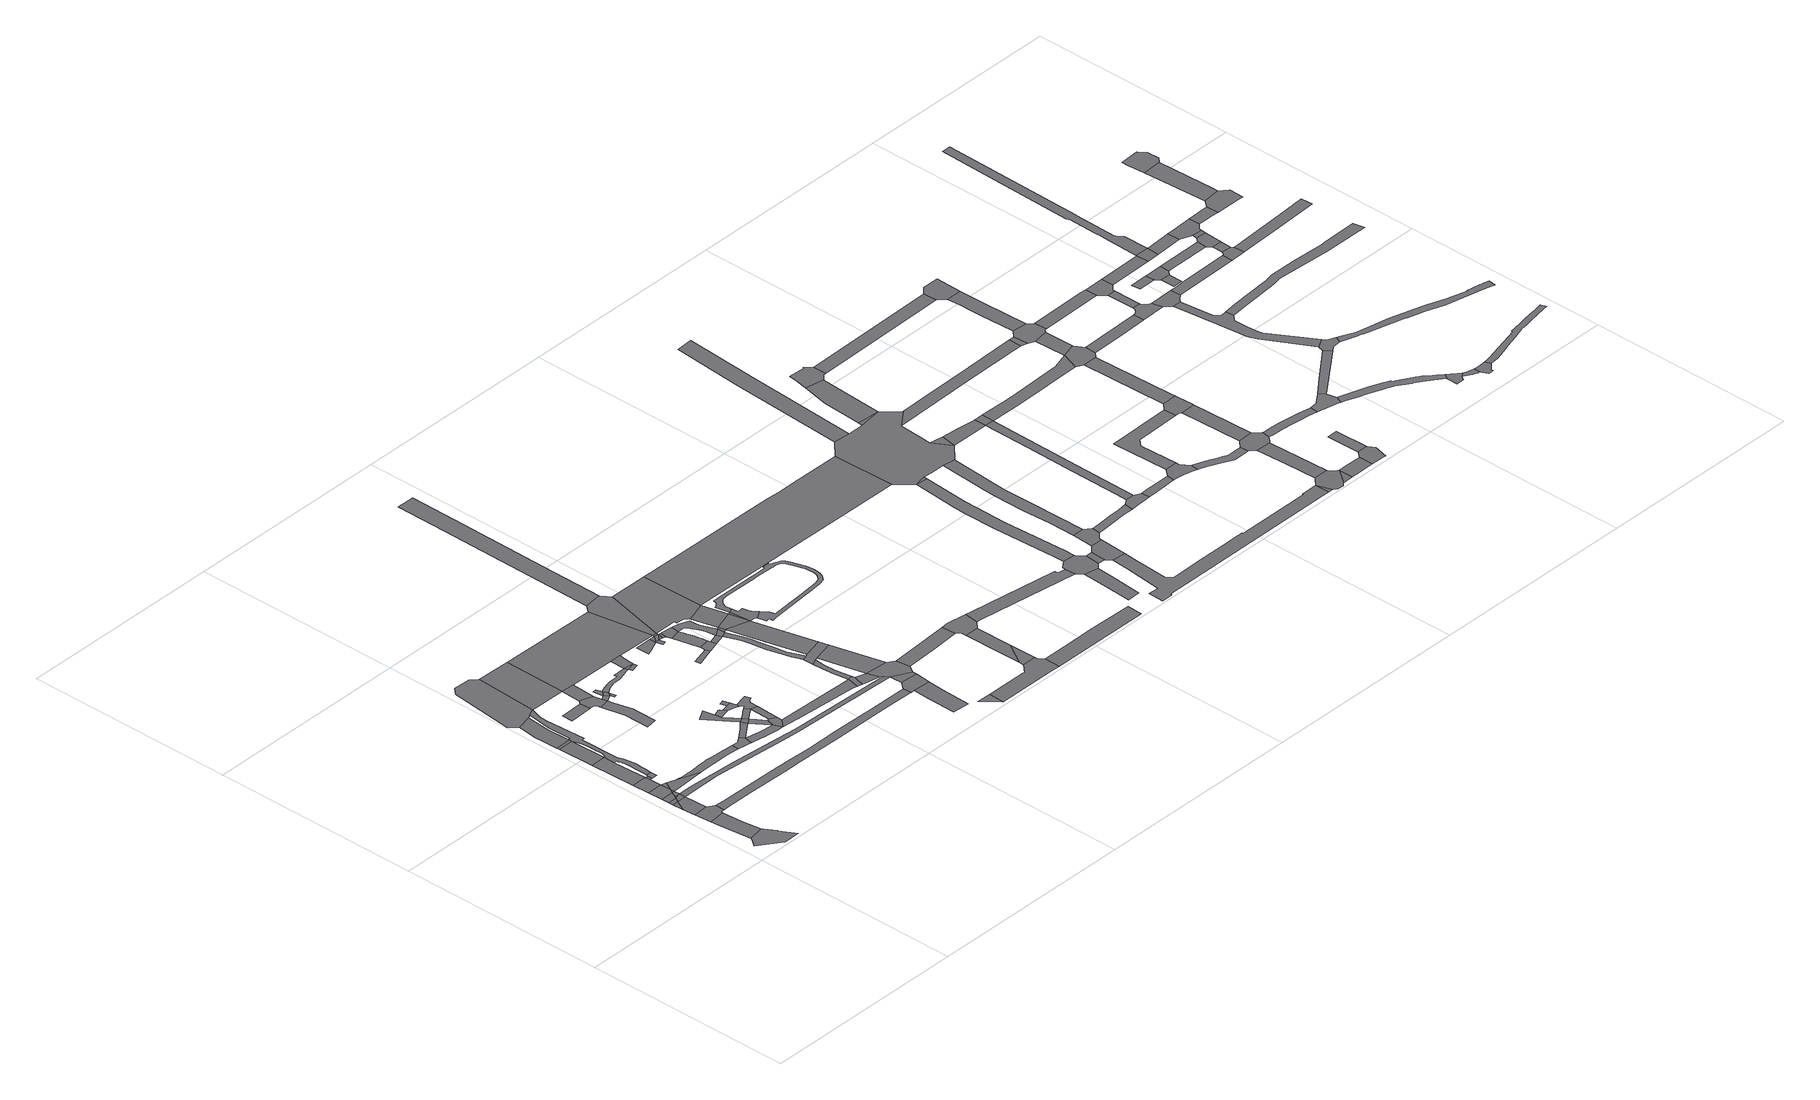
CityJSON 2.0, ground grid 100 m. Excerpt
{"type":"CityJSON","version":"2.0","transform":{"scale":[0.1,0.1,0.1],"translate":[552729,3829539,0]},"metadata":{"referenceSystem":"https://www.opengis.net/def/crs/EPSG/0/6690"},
"CityObjects":{
"road1":{"type":"Road","geometry":[{"type":"MultiSurface","lod":"1","boundaries":[[[0,1,2,3,4,5,6,7,8,9]]]}]},
"road2":{"type":"Road","attributes":{"RoadStructureAttribute.sectionType":"1"},"geometry":[{"type":"MultiSurface","lod":"1","boundaries":[[[10,11,12,13,14,3,2]]]}]},
"road3":{"type":"Road","geometry":[{"type":"MultiSurface","lod":"1","boundaries":[[[15,16,17]]]}]},
"road4":{"type":"Road","geometry":[{"type":"MultiSurface","lod":"1","boundaries":[[[18,19,12,11,20,21,22]]]}]},
"road5":{"type":"Road","attributes":{"RoadStructureAttribute.sectionType":"1"},"geometry":[{"type":"MultiSurface","lod":"1","boundaries":[[[23,15,17,19,18]]]}]},
"road6":{"type":"Road","attributes":{"RoadStructureAttribute.sectionType":"1"},"geometry":[{"type":"MultiSurface","lod":"1","boundaries":[[[24,25,24,26,16,15]]]}]},
"road7":{"type":"Road","geometry":[{"type":"MultiSurface","lod":"1","boundaries":[[[27,28,26,24,29,30]]]}]},
"road8":{"type":"Road","geometry":[{"type":"MultiSurface","lod":"1","boundaries":[[[29,24,25]]]}]},
"road9":{"type":"Road","attributes":{"RoadStructureAttribute.sectionType":"1"},"geometry":[{"type":"MultiSurface","lod":"1","boundaries":[[[31,29,25,24,15,23]]]}]},
"road10":{"type":"Road","geometry":[{"type":"MultiSurface","lod":"1","boundaries":[[[32,33,28,27,34]]]}]},
"road11":{"type":"Road","geometry":[{"type":"MultiSurface","lod":"1","boundaries":[[[31,30,29]]]}]},
"road12":{"type":"Road","geometry":[{"type":"MultiSurface","lod":"1","boundaries":[[[35,27,30,31]]]}]},
"road13":{"type":"Road","attributes":{"RoadStructureAttribute.sectionType":"1"},"geometry":[{"type":"MultiSurface","lod":"1","boundaries":[[[36,37,33,32,38]]]}]},
"road14":{"type":"Road","geometry":[{"type":"MultiSurface","lod":"1","boundaries":[[[34,27,35]]]}]},
"road15":{"type":"Road","attributes":{"RoadStructureAttribute.sectionType":"1"},"geometry":[{"type":"MultiSurface","lod":"1","boundaries":[[[32,34,39]]]}]},
"road16":{"type":"Road","geometry":[{"type":"MultiSurface","lod":"1","boundaries":[[[40,41,37,36,42]]]}]},
"road17":{"type":"Road","attributes":{"RoadStructureAttribute.sectionType":"1"},"geometry":[{"type":"MultiSurface","lod":"1","boundaries":[[[36,38,43,44]]]}]},
"road18":{"type":"Road","attributes":{"RoadStructureAttribute.sectionType":"1"},"geometry":[{"type":"MultiSurface","lod":"1","boundaries":[[[45,44,43,46,47]]]}]},
"road19":{"type":"Road","attributes":{"RoadStructureAttribute.sectionType":"1"},"geometry":[{"type":"MultiSurface","lod":"1","boundaries":[[[48,49,41,40]]]}]},
"road20":{"type":"Road","attributes":{"RoadStructureAttribute.sectionType":"1"},"geometry":[{"type":"MultiSurface","lod":"1","boundaries":[[[50,39,34,35,51,52]]]}]},
"road21":{"type":"Road","geometry":[{"type":"MultiSurface","lod":"1","boundaries":[[[53,54,49,48]]]}]},
"road22":{"type":"Road","attributes":{"RoadStructureAttribute.sectionType":"1"},"geometry":[{"type":"MultiSurface","lod":"1","boundaries":[[[55,56,57,58,59,60,54,53]]]}]},
"road23":{"type":"Road","attributes":{"RoadStructureAttribute.sectionType":"1"},"geometry":[{"type":"MultiSurface","lod":"1","boundaries":[[[61,62,63,64,65,66,67,68,69,70,71,72,73,74,75,76,77,78,79,53,48,80,81,82,83,84,85,86,87,88,89,90,91,92,40,42,93,94,95,96,97,98,99,100,101,45,47]]]}]},
"road24":{"type":"Road","attributes":{"RoadStructureAttribute.sectionType":"1"},"geometry":[{"type":"MultiSurface","lod":"1","boundaries":[[[102,103,104,105,106,107,108,109,110,111,112,52,51,113,114,115,116,117,118,119]]]}]},
"road25":{"type":"Road","geometry":[{"type":"MultiSurface","lod":"1","boundaries":[[[120,121,122,58,57,74,73,123,124]]]}]},
"road26":{"type":"Road","geometry":[{"type":"MultiSurface","lod":"1","boundaries":[[[125,126,127,128]]]}]},
"road27":{"type":"Road","geometry":[{"type":"MultiSurface","lod":"1","boundaries":[[[123,73,129,130]]]}]},
"road28":{"type":"Road","geometry":[{"type":"MultiSurface","lod":"1","boundaries":[[[131,132,133,134,135,136,137,138]]]}]},
"road29":{"type":"Road","geometry":[{"type":"MultiSurface","lod":"1","boundaries":[[[139,140,119,118,141,142,143,144]]]}]},
"road30":{"type":"Road","geometry":[{"type":"MultiSurface","lod":"1","boundaries":[[[145,125,128,146,147,138,137,148,149]]]}]},
"road31":{"type":"Road","attributes":{"RoadStructureAttribute.sectionType":"1"},"geometry":[{"type":"MultiSurface","lod":"1","boundaries":[[[129,145,149,150]]]}]},
"road32":{"type":"Road","attributes":{"RoadStructureAttribute.sectionType":"1"},"geometry":[{"type":"MultiSurface","lod":"1","boundaries":[[[151,148,137,152]]]}]},
"road33":{"type":"Road","geometry":[{"type":"MultiSurface","lod":"1","boundaries":[[[153,154,151,155]]]}]},
"road34":{"type":"Road","geometry":[{"type":"MultiSurface","lod":"1","boundaries":[[[155,151,152,156]]]}]},
"road35":{"type":"Road","geometry":[{"type":"MultiSurface","lod":"1","boundaries":[[[157,158,156,152]]]}]},
"road36":{"type":"Road","attributes":{"RoadStructureAttribute.sectionType":"1"},"geometry":[{"type":"MultiSurface","lod":"1","boundaries":[[[159,160,139,144,161]]]}]},
"road37":{"type":"Road","attributes":{"RoadStructureAttribute.sectionType":"1"},"geometry":[{"type":"MultiSurface","lod":"1","boundaries":[[[162,163,164,165,166,167,168,22,21,169,170,171,172,173,174,175,176,177,178]]]}]},
"road38":{"type":"Road","attributes":{"RoadStructureAttribute.sectionType":"1"},"geometry":[{"type":"MultiSurface","lod":"1","boundaries":[[[179,180,181,182,144,143,183,184,185,186,187,188,189,190]]]}]},
"road39":{"type":"Road","geometry":[{"type":"MultiSurface","lod":"1","boundaries":[[[191,192,193,159,194,195,196,197]]]}]},
"road40":{"type":"Road","attributes":{"RoadStructureAttribute.sectionType":"1"},"geometry":[{"type":"MultiSurface","lod":"1","boundaries":[[[198,199,200,201,202,31,23,203,204,205,206,207,208,209,210]]]}]},
"road41":{"type":"Road","geometry":[{"type":"MultiSurface","lod":"1","boundaries":[[[194,159,161,211]]]}]},
"road42":{"type":"Road","attributes":{"RoadStructureAttribute.sectionType":"1"},"geometry":[{"type":"MultiSurface","lod":"1","boundaries":[[[212,213,214,197,196,215,216,217,218]]]}]},
"road43":{"type":"Road","attributes":{"RoadStructureAttribute.sectionType":"1"},"geometry":[{"type":"MultiSurface","lod":"1","boundaries":[[[219,211,161,220,221,190,222]]]}]},
"road44":{"type":"Road","attributes":{"RoadStructureAttribute.sectionType":"1"},"geometry":[{"type":"MultiSurface","lod":"1","boundaries":[[[223,224,225,226,227,228,229,155,156,230,231,232,233,234,235]]]}]},
"road45":{"type":"Road","geometry":[{"type":"MultiSurface","lod":"1","boundaries":[[[236,222,190,189,237,238]]]}]},
"road46":{"type":"Road","attributes":{"RoadStructureAttribute.sectionType":"1"},"geometry":[{"type":"MultiSurface","lod":"1","boundaries":[[[239,240,241,194,211,242,243,244]]]}]},
"road47":{"type":"Road","geometry":[{"type":"MultiSurface","lod":"1","boundaries":[[[245,246,218,217,247,248,249,250,251]]]}]},
"road48":{"type":"Road","geometry":[{"type":"MultiSurface","lod":"1","boundaries":[[[252,253,246,245]]]}]},
"road49":{"type":"Road","attributes":{"RoadStructureAttribute.sectionType":"1"},"geometry":[{"type":"MultiSurface","lod":"1","boundaries":[[[244,254,255,256,236,238,257]]]}]},
"road50":{"type":"Road","geometry":[{"type":"MultiSurface","lod":"1","boundaries":[[[258,259,260,261,262,251,250,263,239,244,257]]]}]},
"road51":{"type":"Road","geometry":[{"type":"MultiSurface","lod":"1","boundaries":[[[223,235,264]]]}]},
"road52":{"type":"Road","geometry":[{"type":"MultiSurface","lod":"1","boundaries":[[[265,266,264,235]]]}]},
"road53":{"type":"Road","attributes":{"RoadStructureAttribute.sectionType":"1"},"geometry":[{"type":"MultiSurface","lod":"1","boundaries":[[[267,223,264,268,269]]]}]},
"road54":{"type":"Road","geometry":[{"type":"MultiSurface","lod":"1","boundaries":[[[130,129,150,267,269,270,271]]]}]},
"road55":{"type":"Road","attributes":{"RoadStructureAttribute.sectionType":"1"},"geometry":[{"type":"MultiSurface","lod":"1","boundaries":[[[272,237,189,273,274,275,276]]]}]},
"road56":{"type":"Road","geometry":[{"type":"MultiSurface","lod":"1","boundaries":[[[277,278,279,280,281]]]}]},
"road57":{"type":"Road","geometry":[{"type":"MultiSurface","lod":"1","boundaries":[[[282,283,284,285,286]]]}]},
"road58":{"type":"Road","geometry":[{"type":"MultiSurface","lod":"1","boundaries":[[[287,288,289,280]]]}]},
"road59":{"type":"Road","geometry":[{"type":"MultiSurface","lod":"1","boundaries":[[[281,280,290]]]}]},
"road60":{"type":"Road","attributes":{"RoadStructureAttribute.sectionType":"1"},"geometry":[{"type":"MultiSurface","lod":"1","boundaries":[[[290,280,289,291]]]}]},
"road61":{"type":"Road","geometry":[{"type":"MultiSurface","lod":"1","boundaries":[[[291,289,292]]]}]},
"road62":{"type":"Road","attributes":{"RoadStructureAttribute.sectionType":"1"},"geometry":[{"type":"MultiSurface","lod":"1","boundaries":[[[270,290,291,293]]]}]},
"road63":{"type":"Road","attributes":{"RoadStructureAttribute.sectionType":"1"},"geometry":[{"type":"MultiSurface","lod":"1","boundaries":[[[291,292,294,295]]]}]},
"road64":{"type":"Road","geometry":[{"type":"MultiSurface","lod":"1","boundaries":[[[296,297,298,282,286,299,300]]]}]},
"road65":{"type":"Road","attributes":{"RoadStructureAttribute.sectionType":"1"},"geometry":[{"type":"MultiSurface","lod":"1","boundaries":[[[301,302,303,304,305,306,307,308,297,296]]]}]},
"road66":{"type":"Road","geometry":[{"type":"MultiSurface","lod":"1","boundaries":[[[309,295,294,308,307,310]]]}]},
"road67":{"type":"Road","geometry":[{"type":"MultiSurface","lod":"1","boundaries":[[[311,312,276,275,313,314]]]}]},
"road68":{"type":"Road","geometry":[{"type":"MultiSurface","lod":"1","boundaries":[[[315,316,271,270,293,317]]]}]},
"road69":{"type":"Road","attributes":{"RoadStructureAttribute.sectionType":"1"},"geometry":[{"type":"MultiSurface","lod":"1","boundaries":[[[318,300,299,319]]]}]},
"road70":{"type":"Road","attributes":{"RoadStructureAttribute.sectionType":"1"},"geometry":[{"type":"MultiSurface","lod":"1","boundaries":[[[320,321,322,323,324,325,326,276,312,311]]]}]},
"road71":{"type":"Road","attributes":{"RoadStructureAttribute.sectionType":"1"},"geometry":[{"type":"MultiSurface","lod":"1","boundaries":[[[314,313,327,328]]]}]},
"road72":{"type":"Road","attributes":{"RoadStructureAttribute.sectionType":"1"},"geometry":[{"type":"MultiSurface","lod":"1","boundaries":[[[329,330,331,332,333,334,335]]]}]},
"road73":{"type":"Road","attributes":{"RoadStructureAttribute.sectionType":"1"},"geometry":[{"type":"MultiSurface","lod":"1","boundaries":[[[336,337,338,339,340,310,307,341,342,343,344,345,346,318,347]]]}]},
"road74":{"type":"Road","attributes":{"RoadStructureAttribute.sectionType":"1"},"geometry":[{"type":"MultiSurface","lod":"1","boundaries":[[[348,349,350,351,352,353,354,319,355,356,357,358,359,360,361,362,363]]]}]},
"road75":{"type":"Road","geometry":[{"type":"MultiSurface","lod":"1","boundaries":[[[347,318,319,354]]]}]},
"road76":{"type":"Road","geometry":[{"type":"MultiSurface","lod":"1","boundaries":[[[364,178,177,365,330,329,335,366]]]}]},
"road77":{"type":"Road","attributes":{"RoadStructureAttribute.sectionType":"1"},"geometry":[{"type":"MultiSurface","lod":"1","boundaries":[[[367,347,354,368]]]}]},
"road78":{"type":"Road","attributes":{"RoadStructureAttribute.sectionType":"1"},"geometry":[{"type":"MultiSurface","lod":"1","boundaries":[[[369,370,371]]]}]},
"road79":{"type":"Road","geometry":[{"type":"MultiSurface","lod":"1","boundaries":[[[372,373,363,362,324,323,374,375]]]}]},
"road80":{"type":"Road","attributes":{"RoadStructureAttribute.sectionType":"1"},"geometry":[{"type":"MultiSurface","lod":"1","boundaries":[[[209,376,364,366,377]]]}]},
"road81":{"type":"Road","geometry":[{"type":"MultiSurface","lod":"1","boundaries":[[[328,327,210,209,377,378,379,380]]]}]},
"road82":{"type":"Road","geometry":[{"type":"MultiSurface","lod":"1","boundaries":[[[317,293,381,382,383,384,385,386]]]}]},
"road83":{"type":"Road","attributes":{"RoadStructureAttribute.sectionType":"1"},"geometry":[{"type":"MultiSurface","lod":"1","boundaries":[[[387,375,374,328,380]]]}]},
"road84":{"type":"Road","attributes":{"RoadStructureAttribute.sectionType":"1"},"geometry":[{"type":"MultiSurface","lod":"1","boundaries":[[[368,388,373,372,389,390]]]}]},
"road85":{"type":"Road","geometry":[{"type":"MultiSurface","lod":"1","boundaries":[[[391,367,368,390]]]}]},
"road86":{"type":"Road","attributes":{"RoadStructureAttribute.sectionType":"1"},"geometry":[{"type":"MultiSurface","lod":"1","boundaries":[[[385,384,367,391]]]}]},
"road87":{"type":"Road","geometry":[{"type":"MultiSurface","lod":"1","boundaries":[[[392,391,390]]]}]},
"road88":{"type":"Road","attributes":{"RoadStructureAttribute.sectionType":"1"},"geometry":[{"type":"MultiSurface","lod":"1","boundaries":[[[393,394,316,315,395,396,397]]]}]},
"road89":{"type":"Road","attributes":{"RoadStructureAttribute.sectionType":"1"},"geometry":[{"type":"MultiSurface","lod":"1","boundaries":[[[398,399,400,401,402,403,392,390,404,405,406,407,408]]]}]},
"road90":{"type":"Road","geometry":[{"type":"MultiSurface","lod":"1","boundaries":[[[409,410,411,412,413,371,370,414,415,416]]]}]},
"road91":{"type":"Road","attributes":{"RoadStructureAttribute.sectionType":"1"},"geometry":[{"type":"MultiSurface","lod":"1","boundaries":[[[417,418,379,378,419,420]]]}]},
"road92":{"type":"Road","attributes":{"RoadStructureAttribute.sectionType":"1"},"geometry":[{"type":"MultiSurface","lod":"1","boundaries":[[[421,422,423,424,425,426,427,428,429,430,431,432,433,434,435,436,437,438,439,440,441,442,443,444,445,446,447,448,449,450,451,452,453,454,455,456,457,392,403,458,459,460,461,462,463,464,465,466,467,468,469,470,471,472,473,474,475,476,477,478,479,480,481,482,483,484,485,486,487,488,489,408,407]]]}]},
"road93":{"type":"Road","attributes":{"RoadStructureAttribute.sectionType":"1"},"geometry":[{"type":"MultiSurface","lod":"1","boundaries":[[[490,491,411,410]]]}]},
"road94":{"type":"Road","attributes":{"RoadStructureAttribute.sectionType":"1"},"geometry":[{"type":"MultiSurface","lod":"1","boundaries":[[[492,493,494,491,490]]]}]},
"road95":{"type":"Road","geometry":[{"type":"MultiSurface","lod":"1","boundaries":[[[495,417,420,496,493,492,497,498]]]}]},
"road96":{"type":"Road","attributes":{"RoadStructureAttribute.sectionType":"1"},"geometry":[{"type":"MultiSurface","lod":"1","boundaries":[[[499,500,416,415,501,502,503]]]}]},
"road97":{"type":"Road","attributes":{"RoadStructureAttribute.sectionType":"1"},"geometry":[{"type":"MultiSurface","lod":"1","boundaries":[[[504,505,506,507,508,386,385,509,510,511,512,513,514,515]]]}]},
"road98":{"type":"Road","attributes":{"RoadStructureAttribute.sectionType":"1"},"geometry":[{"type":"MultiSurface","lod":"1","boundaries":[[[516,517,518,519,520,498,497,521,522,523]]]}]},
"road99":{"type":"Road","attributes":{"RoadStructureAttribute.sectionType":"1"},"geometry":[{"type":"MultiSurface","lod":"1","boundaries":[[[524,525,526,527,528,529]]]}]},
"road100":{"type":"Road","geometry":[{"type":"MultiSurface","lod":"1","boundaries":[[[530,531,523,522,524,529,532,533,534]]]}]},
"road101":{"type":"Road","attributes":{"RoadStructureAttribute.sectionType":"1"},"geometry":[{"type":"MultiSurface","lod":"1","boundaries":[[[533,532,535,536]]]}]},
"road102":{"type":"Road","geometry":[{"type":"MultiSurface","lod":"1","boundaries":[[[537,536,535,538,539,540,541]]]}]},
"road103":{"type":"Road","attributes":{"RoadStructureAttribute.sectionType":"1"},"geometry":[{"type":"MultiSurface","lod":"1","boundaries":[[[542,543,544,545,546,530,534,547,548,549,550,551]]]}]},
"road104":{"type":"Road","geometry":[{"type":"MultiSurface","lod":"1","boundaries":[[[552,553,537,541,554,555,556,557]]]}]},
"road105":{"type":"Road","attributes":{"RoadStructureAttribute.sectionType":"1"},"geometry":[{"type":"MultiSurface","lod":"1","boundaries":[[[558,542,551]]]}]},
"road106":{"type":"Road","attributes":{"RoadStructureAttribute.sectionType":"1"},"geometry":[{"type":"MultiSurface","lod":"1","boundaries":[[[559,560,561,562,563,552,557,564,565,566,567]]]}]},
"road107":{"type":"Road","attributes":{"RoadStructureAttribute.sectionType":"1"},"geometry":[{"type":"MultiSurface","lod":"1","boundaries":[[[568,569,570,571,572,556,555,573,574,575,576]]]}]},
"road108":{"type":"Road","geometry":[{"type":"MultiSurface","lod":"1","boundaries":[[[577,578,579,580,581,515,514,542,558,582,559,567,583,584,585,586,587]]]}]},
"road109":{"type":"Road","attributes":{"RoadStructureAttribute.sectionType":"1"},"geometry":[{"type":"MultiSurface","lod":"1","boundaries":[[[539,538,588,589,590,591,592,593,594,595,596,597,598,599,600,601,602,603,604,605,606,607,540]]]}]},
"road110":{"type":"Road","geometry":[{"type":"MultiSurface","lod":"1","boundaries":[[[608,609,568,576,610,611,612,613]]]}]},
"road111":{"type":"Road","geometry":[{"type":"MultiSurface","lod":"1","boundaries":[[[584,583,614]]]}]},
"road112":{"type":"Road","attributes":{"RoadStructureAttribute.sectionType":"1"},"geometry":[{"type":"MultiSurface","lod":"1","boundaries":[[[615,616,617,618,581,580]]]}]},
"road113":{"type":"Road","attributes":{"RoadStructureAttribute.sectionType":"1"},"geometry":[{"type":"MultiSurface","lod":"1","boundaries":[[[619,578,577]]]}]},
"road114":{"type":"Road","attributes":{"RoadStructureAttribute.sectionType":"1"},"geometry":[{"type":"MultiSurface","lod":"1","boundaries":[[[620,621,619,577,622,623]]]}]},
"road115":{"type":"Road","attributes":{"RoadStructureAttribute.sectionType":"1"},"geometry":[{"type":"MultiSurface","lod":"1","boundaries":[[[624,625,626,627,609,608,628,629,630,631]]]}]},
"road116":{"type":"Road","attributes":{"RoadStructureAttribute.sectionType":"1"},"geometry":[{"type":"MultiSurface","lod":"1","boundaries":[[[632,633,634,635,636,613,612,637,638,639,640]]]}]},
"road117":{"type":"Road","geometry":[{"type":"MultiSurface","lod":"1","boundaries":[[[641,642,614,583,624,643]]]}]},
"road118":{"type":"Road","geometry":[{"type":"MultiSurface","lod":"1","boundaries":[[[644,645,646,647,620,623,648,649,650]]]}]},
"road119":{"type":"Road","geometry":[{"type":"MultiSurface","lod":"1","boundaries":[[[643,624,631,651]]]}]},
"road120":{"type":"Road","geometry":[{"type":"MultiSurface","lod":"1","boundaries":[[[652,653,654,632,640,655,656,657,658,659,660,661,662]]]}]},
"road121":{"type":"Road","attributes":{"RoadStructureAttribute.sectionType":"1"},"geometry":[{"type":"MultiSurface","lod":"1","boundaries":[[[597,596,663]]]}]},
"road122":{"type":"Road","attributes":{"RoadStructureAttribute.sectionType":"1"},"geometry":[{"type":"MultiSurface","lod":"1","boundaries":[[[664,665,666,667,668,669,670,671,662,661,672,673,674,675,676,677,678]]]}]},
"road123":{"type":"Road","attributes":{"RoadStructureAttribute.sectionType":"1"},"geometry":[{"type":"MultiSurface","lod":"1","boundaries":[[[679,680,654,653,681,682,683]]]}]},
"road124":{"type":"Road","geometry":[{"type":"MultiSurface","lod":"1","boundaries":[[[684,685,686,687,587,586,688,689,690,691]]]}]},
"road125":{"type":"Road","geometry":[{"type":"MultiSurface","lod":"1","boundaries":[[[692,693,694,597,663,695,696,697,698,699,700,701,702,703,704,705,706,707,708]]]}]},
"road126":{"type":"Road","attributes":{"RoadStructureAttribute.sectionType":"1"},"geometry":[{"type":"MultiSurface","lod":"1","boundaries":[[[705,704,709]]]}]},
"road127":{"type":"Road","attributes":{"RoadStructureAttribute.sectionType":"1"},"geometry":[{"type":"MultiSurface","lod":"1","boundaries":[[[710,711,692,708,712,713]]]}]},
"road128":{"type":"Road","geometry":[{"type":"MultiSurface","lod":"1","boundaries":[[[714,715,716,651,631,717,718]]]}]},
"road129":{"type":"Road","geometry":[{"type":"MultiSurface","lod":"1","boundaries":[[[719,720,678,677,721,710,713,722,723,724,725]]]}]},
"road130":{"type":"Road","attributes":{"RoadStructureAttribute.sectionType":"1"},"geometry":[{"type":"MultiSurface","lod":"1","boundaries":[[[726,705,709,727,728,729]]]}]},
"road131":{"type":"Road","attributes":{"RoadStructureAttribute.sectionType":"1"},"geometry":[{"type":"MultiSurface","lod":"1","boundaries":[[[730,650,649,731]]]}]},
"road132":{"type":"Road","attributes":{"RoadStructureAttribute.sectionType":"1"},"geometry":[{"type":"MultiSurface","lod":"1","boundaries":[[[732,733,734,720,719]]]}]},
"road133":{"type":"Road","geometry":[{"type":"MultiSurface","lod":"1","boundaries":[[[735,736,737,738,679,683,739,734,733]]]}]},
"road134":{"type":"Road","geometry":[{"type":"MultiSurface","lod":"1","boundaries":[[[740,741,729,728,742,743,744]]]}]},
"road135":{"type":"Road","geometry":[{"type":"MultiSurface","lod":"1","boundaries":[[[745,746,741,740]]]}]},
"road136":{"type":"Road","attributes":{"RoadStructureAttribute.sectionType":"1"},"geometry":[{"type":"MultiSurface","lod":"1","boundaries":[[[747,748,749,750,738,737]]]}]},
"road137":{"type":"Road","attributes":{"RoadStructureAttribute.sectionType":"1"},"geometry":[{"type":"MultiSurface","lod":"1","boundaries":[[[751,752,753,754,755,756,757,725,724,758,759,760,761,762,763,764]]]}]},
"road138":{"type":"Road","geometry":[{"type":"MultiSurface","lod":"1","boundaries":[[[765,684,691,766]]]}]},
"road139":{"type":"Road","geometry":[{"type":"MultiSurface","lod":"1","boundaries":[[[767,714,718,749,748,768,769]]]}]},
"road140":{"type":"Road","attributes":{"RoadStructureAttribute.sectionType":"1"},"geometry":[{"type":"MultiSurface","lod":"1","boundaries":[[[770,771,714,767]]]}]},
"road141":{"type":"Road","geometry":[{"type":"MultiSurface","lod":"1","boundaries":[[[772,765,766,771,770,773,774,775,776]]]}]},
"road142":{"type":"Road","attributes":{"RoadStructureAttribute.sectionType":"1"},"geometry":[{"type":"MultiSurface","lod":"1","boundaries":[[[777,778,779,780,772,776,781,782]]]}]},
"road143":{"type":"Road","geometry":[{"type":"MultiSurface","lod":"1","boundaries":[[[783,784,764,763,785,786,787,788]]]}]},
"road144":{"type":"Road","geometry":[{"type":"MultiSurface","lod":"1","boundaries":[[[789,730,731,777,782,790,791]]]}]},
"road145":{"type":"Road","geometry":[{"type":"MultiSurface","lod":"1","boundaries":[[[792,769,768,793,794]]]}]},
"road146":{"type":"Road","geometry":[{"type":"MultiSurface","lod":"1","boundaries":[[[795,796,775,774,797]]]}]},
"road147":{"type":"Road","attributes":{"RoadStructureAttribute.sectionType":"1"},"geometry":[{"type":"MultiSurface","lod":"1","boundaries":[[[798,799,783,788,800]]]}]},
"road148":{"type":"Road","attributes":{"RoadStructureAttribute.sectionType":"1"},"geometry":[{"type":"MultiSurface","lod":"1","boundaries":[[[801,802,803,804,805,806,807,808,809,810,811,812,813,814,815,816,817,787,786,818,819,820,821,822,823,824,825,826,827,828,829,830,831,832,833]]]}]},
"road149":{"type":"Road","geometry":[{"type":"MultiSurface","lod":"1","boundaries":[[[834,835,836,837,838,839,840,841,792,794,842,843]]]}]},
"road150":{"type":"Road","attributes":{"RoadStructureAttribute.sectionType":"1"},"geometry":[{"type":"MultiSurface","lod":"1","boundaries":[[[844,838,837,845]]]}]},
"road151":{"type":"Road","geometry":[{"type":"MultiSurface","lod":"1","boundaries":[[[846,847,795,797,844,845,848,849]]]}]},
"road152":{"type":"Road","attributes":{"RoadStructureAttribute.sectionType":"1"},"geometry":[{"type":"MultiSurface","lod":"1","boundaries":[[[850,851,852,853,854,855,856,857,858,859,860,861,862,863,864,865]]]}]},
"road153":{"type":"Road","geometry":[{"type":"MultiSurface","lod":"1","boundaries":[[[866,843,842,850,865,867,868]]]}]},
"road154":{"type":"Road","geometry":[{"type":"MultiSurface","lod":"1","boundaries":[[[869,870,856,855,798,800,871,872,873]]]}]},
"road155":{"type":"Road","geometry":[{"type":"MultiSurface","lod":"1","boundaries":[[[874,875,833,832,876,877,878,879,880,881,882]]]}]},
"road156":{"type":"Road","geometry":[{"type":"MultiSurface","lod":"1","boundaries":[[[883,884,882,881,885,886,887,888,889,890]]]}]},
"road157":{"type":"Road","attributes":{"RoadStructureAttribute.sectionType":"1"},"geometry":[{"type":"MultiSurface","lod":"1","boundaries":[[[891,892,893,894]]]}]},
"road158":{"type":"Road","geometry":[{"type":"MultiSurface","lod":"1","boundaries":[[[895,846,849,896]]]}]},
"road159":{"type":"Road","attributes":{"RoadStructureAttribute.sectionType":"1"},"geometry":[{"type":"MultiSurface","lod":"1","boundaries":[[[897,898,899,900,901,890,889,902,903,904,905,906,907]]]}]},
"road160":{"type":"Road","geometry":[{"type":"MultiSurface","lod":"1","boundaries":[[[908,909,910,911]]]}]},
"road161":{"type":"Road","geometry":[{"type":"MultiSurface","lod":"1","boundaries":[[[912,913,891,894,908,911,914]]]}]},
"road162":{"type":"Road","geometry":[{"type":"MultiSurface","lod":"1","boundaries":[[[915,916,917,866,868,918]]]}]},
"road163":{"type":"Road","geometry":[{"type":"MultiSurface","lod":"1","boundaries":[[[919,920,895,896,921,922]]]}]},
"road164":{"type":"Road","attributes":{"RoadStructureAttribute.sectionType":"1"},"geometry":[{"type":"MultiSurface","lod":"1","boundaries":[[[923,912,914,924]]]}]},
"road165":{"type":"Road","geometry":[{"type":"MultiSurface","lod":"1","boundaries":[[[925,922,921,926]]]}]},
"road166":{"type":"Road","attributes":{"RoadStructureAttribute.sectionType":"1"},"geometry":[{"type":"MultiSurface","lod":"1","boundaries":[[[927,928,929,930,931,932,933,934,935,936,937,938,873,872,939,940,941,942,943,944,945,946,947,948,949,950]]]}]},
"road167":{"type":"Road","attributes":{"RoadStructureAttribute.sectionType":"1"},"geometry":[{"type":"MultiSurface","lod":"1","boundaries":[[[951,952,953,954,955,956,957,958,959,960,961,962,963,964,897,907,965,966,967,968,969,970,971,972,973,974,975,976,977]]]}]},
"road168":{"type":"Road","geometry":[{"type":"MultiSurface","lod":"1","boundaries":[[[978,979,980,981,915,918,982,983,984,985,986,987,988,989,990,991]]]}]},
"road169":{"type":"Road","attributes":{"RoadStructureAttribute.sectionType":"1"},"geometry":[{"type":"MultiSurface","lod":"1","boundaries":[[[992,993,994,995,996,997,998,862,861,999,1000,1001,1002,1003,1004,1005,1006]]]}]},
"road170":{"type":"Road","attributes":{"RoadStructureAttribute.sectionType":"1"},"geometry":[{"type":"MultiSurface","lod":"1","boundaries":[[[1007,1008,1009,1010,1011,1012,1013,1014,1015,919,922,1016,1017,1018,1019,1020,1021]]]}]},
"road171":{"type":"Road","geometry":[{"type":"MultiSurface","lod":"1","boundaries":[[[1022,978,991,1023]]]}]},
"road172":{"type":"Road","geometry":[{"type":"MultiSurface","lod":"1","boundaries":[[[1024,923,924,1022,1023,1025]]]}]},
"road173":{"type":"Road","geometry":[{"type":"MultiSurface","lod":"1","boundaries":[[[1026,1024,1025,1027]]]}]},
"road174":{"type":"Road","geometry":[{"type":"MultiSurface","lod":"1","boundaries":[[[1028,1029,925,926,1026,1027,1030,1031]]]}]},
"road175":{"type":"Road","geometry":[{"type":"MultiSurface","lod":"1","boundaries":[[[1032,1028,1031,1033,1034,1035]]]}]},
"road176":{"type":"Road","geometry":[{"type":"MultiSurface","lod":"1","boundaries":[[[1036,1037,985,984,1038,1039]]]}]},
"road177":{"type":"Road","geometry":[{"type":"MultiSurface","lod":"1","boundaries":[[[1040,1041,1032,1035,1042,1043,1044]]]}]},
"road178":{"type":"Road","attributes":{"RoadStructureAttribute.sectionType":"1"},"geometry":[{"type":"MultiSurface","lod":"1","boundaries":[[[1045,1046,1047,1048,1041,1040]]]}]},
"road179":{"type":"Road","geometry":[{"type":"MultiSurface","lod":"1","boundaries":[[[1049,1050,1051,1052,1048,1047,1053,1054]]]}]}
},
"vertices":[
[197,94,0],[166,143,0],[163,148,0],[89,135,0],[87,132,0],[60,93,0],[58,91,0],[159,16,0],[239,17,0],[198,91,0],
[150,242,0],[142,337,0],[65,330,0],[68,295,0],[75,241,0],
[80,522,0],[52,521,0],[54,474,0],
[130,415,0],[59,409,0],[146,348,0],[163,348,0],[163,392,0],
[125,523,0],
[92,545,0],[93,545,0],[52,544,0],
[112,581,0],[50,579,0],[93,546,0],[97,553,0],
[126,554,0],
[122,653,0],[48,651,0],[124,603,0],
[125,581,0],
[120,733,0],[46,731,0],[121,709,0],
[147,645,0],
[114,948,0],[40,946,0],[111,893,0],
[134,708,0],[133,730,0],
[136,740,0],[161,708,0],[161,740,0],
[109,1118,0],[34,1116,0],
[172,636,0],[294,591,0],[188,632,0],
[109,1131,0],[34,1129,0],
[108,1156,0],[105,1242,0],[115,1355,0],[41,1338,0],[30,1248,0],[32,1191,0],
[162,772,0],[163,794,0],[164,817,0],[163,832,0],[162,838,0],[160,857,0],[155,883,0],[145,910,0],[144,1093,0],[157,1094,0],[147,1292,0],[150,1327,0],[165,1380,0],[132,1366,0],[115,1249,0],[119,1137,0],[115,1137,0],[113,1136,0],[110,1134,0],[111,1108,0],[121,1077,0],[124,1066,0],[125,1063,0],[126,1053,0],[126,1042,0],[126,1021,0],[126,1005,0],[128,989,0],[128,978,0],[126,968,0],[125,964,0],[120,949,0],[126,894,0],[129,883,0],[132,872,0],[133,867,0],[135,853,0],[136,821,0],[137,798,0],[137,775,0],[137,759,0],
[447,628,0],[439,628,0],[404,630,0],[372,631,0],[361,630,0],[336,629,0],[280,625,0],[261,624,0],[239,625,0],[221,626,0],[204,629,0],[367,593,0],[375,593,0],[391,593,0],[439,593,0],[474,591,0],[515,588,0],[517,623,0],
[69,1713,0],[42,1682,0],[8,1374,0],[181,1680,0],[152,1708,0],
[326,1267,0],[215,1263,0],[215,1212,0],[329,1217,0],
[341,1378,0],[345,1678,0],
[387,1079,0],[386,960,0],[441,967,0],[441,1056,0],[441,1086,0],[420,1174,0],[414,1199,0],[363,1188,0],
[574,639,0],[548,620,0],[548,584,0],[569,581,0],[581,579,0],[590,618,0],
[338,1283,0],[346,1218,0],[359,1207,0],[408,1223,0],[398,1264,0],
[404,1377,0],
[426,1235,0],[447,1219,0],
[439,1286,0],[420,1284,0],[450,1260,0],
[458,1233,0],
[453,1196,0],[466,1200,0],
[659,706,0],[620,673,0],[671,678,0],
[1248,376,0],[1055,379,0],[873,380,0],[708,381,0],[590,384,0],[485,386,0],[208,391,0],[187,348,0],[328,347,0],[523,344,0],[590,344,0],[592,344,0],[841,342,0],[1113,340,0],[1248,337,0],[1269,336,0],[1266,377,0],
[686,599,0],[660,604,0],[626,610,0],[616,612,0],[634,569,0],[654,565,0],[661,564,0],[687,561,0],[710,559,0],[716,559,0],[748,558,0],[731,598,0],
[615,869,0],[563,840,0],[637,736,0],[682,719,0],[659,748,0],[633,783,0],[628,817,0],
[859,507,0],[773,511,0],[679,518,0],[431,540,0],[184,555,0],[166,524,0],[322,525,0],[430,518,0],[677,496,0],[772,489,0],[858,485,0],[1293,470,0],[1277,493,0],
[697,696,0],
[667,824,0],[659,827,0],[654,825,0],[670,795,0],[672,795,0],[685,798,0],[671,812,0],
[715,671,0],[673,675,0],[691,651,0],[742,634,0],
[626,1300,0],[564,1299,0],[565,1284,0],[559,1284,0],[520,1282,0],[497,1278,0],[476,1271,0],[483,1251,0],[520,1262,0],[561,1264,0],[586,1272,0],[612,1280,0],[632,1284,0],
[750,636,0],[781,593,0],[782,618,0],
[737,759,0],[717,745,0],[706,737,0],[719,713,0],[733,723,0],[754,736,0],
[730,826,0],[708,822,0],[699,795,0],[708,792,0],[716,790,0],[736,782,0],[738,798,0],
[722,857,0],[700,852,0],
[754,729,0],[753,702,0],[751,661,0],[786,728,0],
[788,769,0],[795,779,0],[810,787,0],[804,814,0],[794,811,0],[752,770,0],
[673,1294,0],
[638,1267,0],[676,1276,0],
[624,1373,0],[677,1361,0],[682,1373,0],
[872,1370,0],[822,1670,0],
[800,592,0],[829,552,0],[1132,530,0],[1156,525,0],[1170,583,0],
[764,1359,0],[765,1294,0],[790,1303,0],[844,1327,0],[843,1359,0],
[938,1146,0],[851,1121,0],[856,1098,0],[921,1117,0],[946,1124,0],
[852,1296,0],[872,1301,0],[866,1332,0],
[870,1359,0],
[894,1358,0],
[886,1327,0],
[892,1369,0],
[901,1323,0],[905,1356,0],
[992,1180,0],[939,1171,0],[939,1160,0],[1002,1141,0],[994,1168,0],
[988,1200,0],[987,1208,0],[985,1215,0],[980,1243,0],[970,1278,0],[965,1290,0],[958,1309,0],[908,1297,0],
[918,1355,0],[963,1349,0],
[1194,586,0],[1184,585,0],[1180,519,0],[1196,575,0],
[933,1712,0],[850,1703,0],[961,1668,0],
[1040,1182,0],[1056,1157,0],
[1191,607,0],[1181,670,0],[1177,723,0],[1181,770,0],[1153,758,0],[1153,709,0],[1158,651,0],
[1264,500,0],[1249,558,0],
[1365,332,0],[1287,337,0],[1284,253,0],[1281,119,0],[1362,113,0],[1367,254,0],[1372,331,0],
[1066,1238,0],[1049,1281,0],[1045,1327,0],[1025,1335,0],[1003,1344,0],[994,1313,0],[1009,1288,0],[1012,1281,0],[1025,1258,0],[1031,1239,0],[1036,1223,0],[1079,1206,0],
[1145,897,0],[1135,945,0],[1127,993,0],[1125,1007,0],[1114,1063,0],[1104,1101,0],[1080,1169,0],[1083,1084,0],[1092,1043,0],[1098,1005,0],[1103,975,0],[1109,938,0],[1120,899,0],[1133,856,0],[1149,810,0],[1176,817,0],
[1294,411,0],[1271,336,0],[1378,406,0],
[1089,1211,0],[1097,1181,0],
[1401,94,0],[1467,19,0],[1468,94,0],
[1283,845,0],[1187,821,0],[1195,778,0],[1294,802,0],
[1293,443,0],[1379,428,0],
[1398,460,0],[1390,526,0],[1357,551,0],
[1002,1368,0],[1001,1355,0],[1037,1354,0],[1058,1336,0],[1156,1367,0],[1151,1667,0],
[1345,600,0],
[1122,1074,0],[1211,1134,0],[1208,1146,0],
[1185,1243,0],
[1198,1245,0],
[855,2722,0],[854,2474,0],[935,2017,0],[939,2499,0],[941,2721,0],
[1262,1192,0],[1257,1203,0],[1251,1229,0],[1226,1226,0],[1224,1234,0],[1219,1257,0],[1223,1147,0],[1232,1147,0],[1238,1144,0],[1243,1140,0],[1281,1165,0],
[1780,116,0],[1779,130,0],[1712,129,0],[1675,92,0],[1668,92,0],[1749,18,0],[1799,18,0],[1800,92,0],
[1687,546,0],[1542,537,0],[1547,469,0],[1691,478,0],
[1252,1098,0],[1263,1099,0],[1269,1100,0],[1272,1082,0],[1296,1085,0],[1495,1103,0],[1534,1107,0],[1584,1111,0],[1614,1120,0],[1632,1141,0],[1641,1162,0],[1644,1180,0],[1645,1195,0],[1644,1213,0],[1640,1237,0],[1639,1239,0],[1629,1271,0],[1620,1302,0],[1611,1320,0],[1600,1332,0],[1587,1340,0],[1569,1346,0],[1559,1349,0],[1555,1352,0],[1553,1360,0],[1522,1360,0],[1520,1354,0],[1518,1351,0],[1512,1348,0],[1461,1348,0],[1442,1348,0],[1274,1350,0],[1214,1349,0],[1212,1336,0],[1207,1328,0],[1198,1321,0],[1184,1314,0],[1217,1275,0],[1217,1289,0],[1221,1301,0],[1227,1312,0],[1237,1321,0],[1248,1328,0],[1262,1331,0],[1274,1332,0],[1440,1331,0],[1456,1331,0],[1544,1330,0],[1550,1329,0],[1566,1328,0],[1580,1324,0],[1589,1319,0],[1596,1310,0],[1603,1296,0],[1612,1267,0],[1621,1238,0],[1623,1233,0],[1626,1211,0],[1627,1195,0],[1627,1182,0],[1624,1166,0],[1617,1151,0],[1604,1136,0],[1580,1129,0],[1519,1123,0],[1486,1120,0],[1311,1104,0],[1308,1124,0],[1304,1131,0],
[1778,258,0],[1712,152,0],
[1776,437,0],[1709,437,0],[1711,258,0],
[1720,549,0],[1709,462,0],[1808,469,0],[1816,536,0],
[2083,94,0],[1916,93,0],[2084,17,0],[2288,16,0],[2294,91,0],
[2260,1658,0],[2067,1659,0],[1948,1660,0],[1883,1661,0],[1212,1666,0],[1177,1366,0],[1522,1364,0],[1553,1363,0],[1662,1363,0],[2070,1359,0],[2290,1359,0],[2285,1657,0],
[2289,453,0],[2283,456,0],[2280,459,0],[2277,472,0],[1846,532,0],[1837,465,0],[2318,398,0],[2315,449,0],
[2342,368,0],[2336,264,0],[2327,118,0],[2390,120,0],[2402,264,0],[2409,355,0],
[2352,490,0],[2318,466,0],[2436,379,0],[2441,450,0],[2412,486,0],
[2470,376,0],[2475,449,0],
[2507,479,0],[2492,351,0],[2518,349,0],[2557,346,0],[2565,476,0],
[2356,1285,0],[2339,1067,0],[2337,1002,0],[2337,845,0],[2351,537,0],[2411,538,0],[2397,847,0],[2397,1001,0],[2399,1063,0],[2415,1280,0],
[2513,582,0],[2513,557,0],[2566,490,0],[2594,516,0],[2600,556,0],[2568,582,0],
[2417,1298,0],
[2527,1295,0],[2509,1057,0],[2506,999,0],[2507,850,0],[2514,705,0],[2567,851,0],[2566,998,0],[2568,1054,0],[2586,1287,0],
[2811,571,0],[2767,567,0],[2719,565,0],[2664,561,0],[2602,556,0],[2626,519,0],[2692,523,0],[2747,528,0],[2805,530,0],
[2629,1736,0],[2518,1721,0],[2481,1720,0],[2438,1720,0],[2358,1726,0],[2471,1296,0],[2659,1355,0],[2608,1440,0],[2610,1476,0],[2617,1602,0],[2698,1664,0],
[2486,265,0],[2467,85,0],[2416,88,0],[2415,13,0],[2420,13,0],[2470,14,0],[2470,22,0],[3386,24,0],[3420,24,0],[3419,93,0],[3340,93,0],[3341,89,0],[2977,87,0],[2977,91,0],[2953,91,0],[2866,91,0],[2715,91,0],[2565,88,0],[2541,113,0],[2552,266,0],
[2880,592,0],[2838,587,0],[2869,532,0],[2883,532,0],[2914,534,0],[2912,574,0],
[2672,1429,0],
[2472,2283,0],[2497,2624,0],[2417,2620,0],[2392,2288,0],
[2519,1743,0],
[2559,2064,0],[2531,1934,0],[2648,2042,0],[2648,2045,0],
[2845,1353,0],[2845,1127,0],[2843,877,0],[2840,649,0],[2880,605,0],[2882,897,0],[2887,1160,0],[2889,1352,0],
[3071,578,0],[3040,577,0],[2998,577,0],[2960,576,0],[2951,576,0],[2957,536,0],[2961,536,0],[3022,538,0],[3068,541,0],
[2832,1413,0],[2758,1421,0],[2846,1413,0],
[2659,2165,0],[2655,2159,0],[2575,2164,0],[2573,2132,0],[2674,2070,0],[2688,2070,0],[2687,2135,0],
[2890,1412,0],
[3161,598,0],[3161,613,0],[3101,612,0],[3086,540,0],[3087,539,0],[3097,539,0],[3120,537,0],[3144,532,0],[3166,525,0],[3185,519,0],[3190,558,0],
[3443,24,0],
[3345,492,0],[3339,495,0],[3319,504,0],[3315,505,0],[3292,514,0],[3274,523,0],[3230,542,0],[3203,553,0],[3226,504,0],[3274,482,0],[3324,457,0],[3332,454,0],[3340,454,0],[3416,455,0],[3412,494,0],
[3405,895,0],[3093,886,0],[3155,797,0],[3184,828,0],[3407,835,0],
[3350,1680,0],[3102,1674,0],[3019,1673,0],[2853,1668,0],[3057,1614,0],[3314,1619,0],[3338,1619,0],[3351,1618,0],
[3455,130,0],[3449,125,0],[3424,99,0],[3446,24,0],[3451,22,0],[3455,19,0],[3456,18,0],[3458,14,0],[3459,11,0],[3489,9,0],[3492,12,0],[3501,19,0],[3507,24,0],[3560,94,0],[3555,99,0],[3529,124,0],[3524,130,0],
[3561,25,0],
[3444,430,0],[3450,275,0],[3520,276,0],[3515,427,0],
[3418,1443,0],[3337,1419,0],[3049,1410,0],[3050,1350,0],[3389,1360,0],
[3518,530,0],[3446,526,0],[3439,434,0],[3519,431,0],[3525,437,0],[3543,457,0],[3550,497,0],
[3599,94,0],[3599,25,0],[3681,25,0],[3682,94,0],
[3361,2149,0],[3362,2084,0],
[3511,749,0],[3508,831,0],[3436,828,0],
[3508,844,0],[3506,907,0],[3505,927,0],[3433,925,0],[3429,835,0],
[3756,124,0],[3706,123,0],[3742,24,0],[3759,24,0],[3775,92,0],
[3752,282,0],[3702,281,0],
[3504,956,0],[3493,1343,0],[3422,1341,0],[3433,928,0],
[3750,479,0],[3749,479,0],[3719,484,0],[3687,487,0],[3644,492,0],[3585,497,0],[3558,497,0],[3567,456,0],[3624,453,0],[3674,448,0],[3716,443,0],[3756,438,0],[3802,429,0],[3805,468,0],
[3378,1680,0],[3383,1610,0],
[3490,1465,0],[3513,1364,0],[3517,1419,0],
[3487,1606,0],[3413,1594,0],
[3409,1712,0],[3496,1621,0],[3506,1621,0],[3505,1681,0],[3480,1705,0],
[3397,2052,0],[3400,1982,0],[3400,1925,0],[3402,1874,0],[3471,1929,0],[3471,2052,0],
[3897,514,0],[3845,473,0],[3911,406,0],[3915,405,0],[3929,440,0],[3919,486,0],
[3394,2178,0],[3471,2116,0],[3472,2177,0],
[3812,1425,0],[3710,1370,0],[3814,1373,0],
[3814,1686,0],[3783,1686,0],[3815,1626,0],
[4135,700,0],[3980,579,0],[4159,669,0],
[4314,245,0],[4284,270,0],[4269,283,0],[4268,284,0],[4260,290,0],[4245,299,0],[4208,322,0],[4178,340,0],[4160,349,0],[4159,357,0],[4157,357,0],[4151,361,0],[4135,368,0],[4134,369,0],[4127,372,0],[4112,379,0],[4074,393,0],[3939,398,0],[3991,378,0],[4008,372,0],[4035,362,0],[4087,342,0],[4120,331,0],[4124,329,0],[4143,320,0],[4155,313,0],[4182,296,0],[4204,282,0],[4208,280,0],[4229,266,0],[4279,232,0],[4322,202,0],[4339,224,0],
[3906,1434,0],[3897,1441,0],[3890,1450,0],[3887,1460,0],[3847,1459,0],[3846,1447,0],[3834,1436,0],[3823,1428,0],[3930,1377,0],[3920,1427,0],
[3846,1592,0],[3886,1593,0],
[3911,1688,0],[3832,1686,0],[3886,1604,0],[3912,1628,0],
[3964,1348,0],[3989,1125,0],[4001,1027,0],[4004,991,0],[4021,944,0],[4142,729,0],[4186,755,0],[4063,961,0],[4059,980,0],[4053,1033,0],[4052,1102,0],[4078,1126,0],[4074,1166,0],[4050,1163,0],[4022,1188,0],[4004,1347,0],
[4038,1430,0],[4016,1362,0],[4040,1380,0],
[4209,733,0],[4192,745,0],[4179,684,0],[4224,688,0],[4238,720,0],
[4378,192,0],[4356,211,0],[4321,184,0],[4321,145,0],[4359,145,0],[4360,146,0],[4368,160,0],[4372,167,0],[4393,180,0],
[4416,170,0],[4401,175,0],[4400,149,0],[4411,141,0],[4425,135,0],[4433,132,0],[4442,133,0],[4443,163,0],
[4046,1571,0],[3961,1570,0],[3965,1527,0],[4047,1528,0],
[4127,1692,0],[4128,1633,0],
[4509,164,0],[4495,163,0],[4482,162,0],[4456,162,0],[4449,162,0],[4460,98,0],[4487,101,0],[4487,112,0],[4490,114,0],[4495,119,0],[4517,138,0],
[4066,1507,0],[4067,1438,0],[4115,1439,0],[4114,1507,0],
[4133,1572,0],[4066,1571,0],[4133,1527,0],
[4357,1438,0],[4115,1432,0],[4067,1430,0],[4358,1388,0],
[4127,1696,0],[4127,1695,0],[4190,1635,0],[4194,1695,0],
[4361,1575,0],[4357,1529,0],
[4323,1701,0],[4325,1641,0],
[4912,534,0],[4904,535,0],[4895,537,0],[4832,549,0],[4830,546,0],[4736,571,0],[4646,602,0],[4633,607,0],[4482,653,0],[4323,683,0],[4308,690,0],[4260,711,0],[4302,663,0],[4330,658,0],[4329,655,0],[4446,624,0],[4529,601,0],[4528,599,0],[4608,578,0],[4699,546,0],[4756,532,0],[4896,501,0],[4934,491,0],[4939,528,0],
[4952,264,0],[4912,257,0],[4875,251,0],[4836,244,0],[4801,238,0],[4767,232,0],[4739,227,0],[4738,220,0],[4701,211,0],[4661,200,0],[4618,190,0],[4579,180,0],[4550,172,0],[4528,167,0],[4534,140,0],[4561,143,0],[4579,147,0],[4612,157,0],[4657,171,0],[4711,186,0],[4766,203,0],[4781,207,0],[4812,212,0],[4853,220,0],[4894,226,0],[4939,234,0],[4960,238,0],
[4374,1456,0],[4371,1450,0],[4367,1442,0],[4363,1439,0],[4371,1388,0],[4417,1390,0],[4433,1391,0],[4431,1441,0],[4429,1441,0],[4427,1442,0],[4426,1444,0],[4424,1445,0],[4423,1448,0],[4421,1452,0],
[4700,1195,0],[4675,1194,0],[4637,1196,0],[4519,1200,0],[4390,1202,0],[4344,1192,0],[4140,1174,0],[4144,1134,0],[4350,1153,0],[4393,1162,0],[4515,1154,0],[4667,1145,0],[4709,1145,0],[4881,1145,0],[4871,1199,0],
[4147,2754,0],[4136,2375,0],[4128,2072,0],[4135,2055,0],[4135,2054,0],[4132,1923,0],[4132,1906,0],[4132,1905,0],[4130,1840,0],[4193,1820,0],[4172,1849,0],[4170,1852,0],[4174,2059,0],[4174,2064,0],[4189,2753,0],
[4376,1508,0],[4425,1505,0],
[4379,1596,0],[4430,1593,0],
[4380,1619,0],[4432,1616,0],
[4456,1706,0],[4380,1703,0],[4432,1630,0],[4458,1654,0],
[4565,1711,0],[4486,1653,0],[4536,1653,0],[4569,1652,0],
[4860,1466,0],[4715,1458,0],[4653,1400,0],[4863,1412,0],
[4679,1753,0],[4592,1741,0],[4685,1650,0],[4713,1650,0],[4715,1721,0],
[4678,1788,0],[4676,1837,0],[4668,2057,0],[4575,2052,0],
[4661,2173,0],[4568,2168,0],[4570,2139,0],[4573,2080,0],[4690,2080,0],[4689,2141,0]
]}
